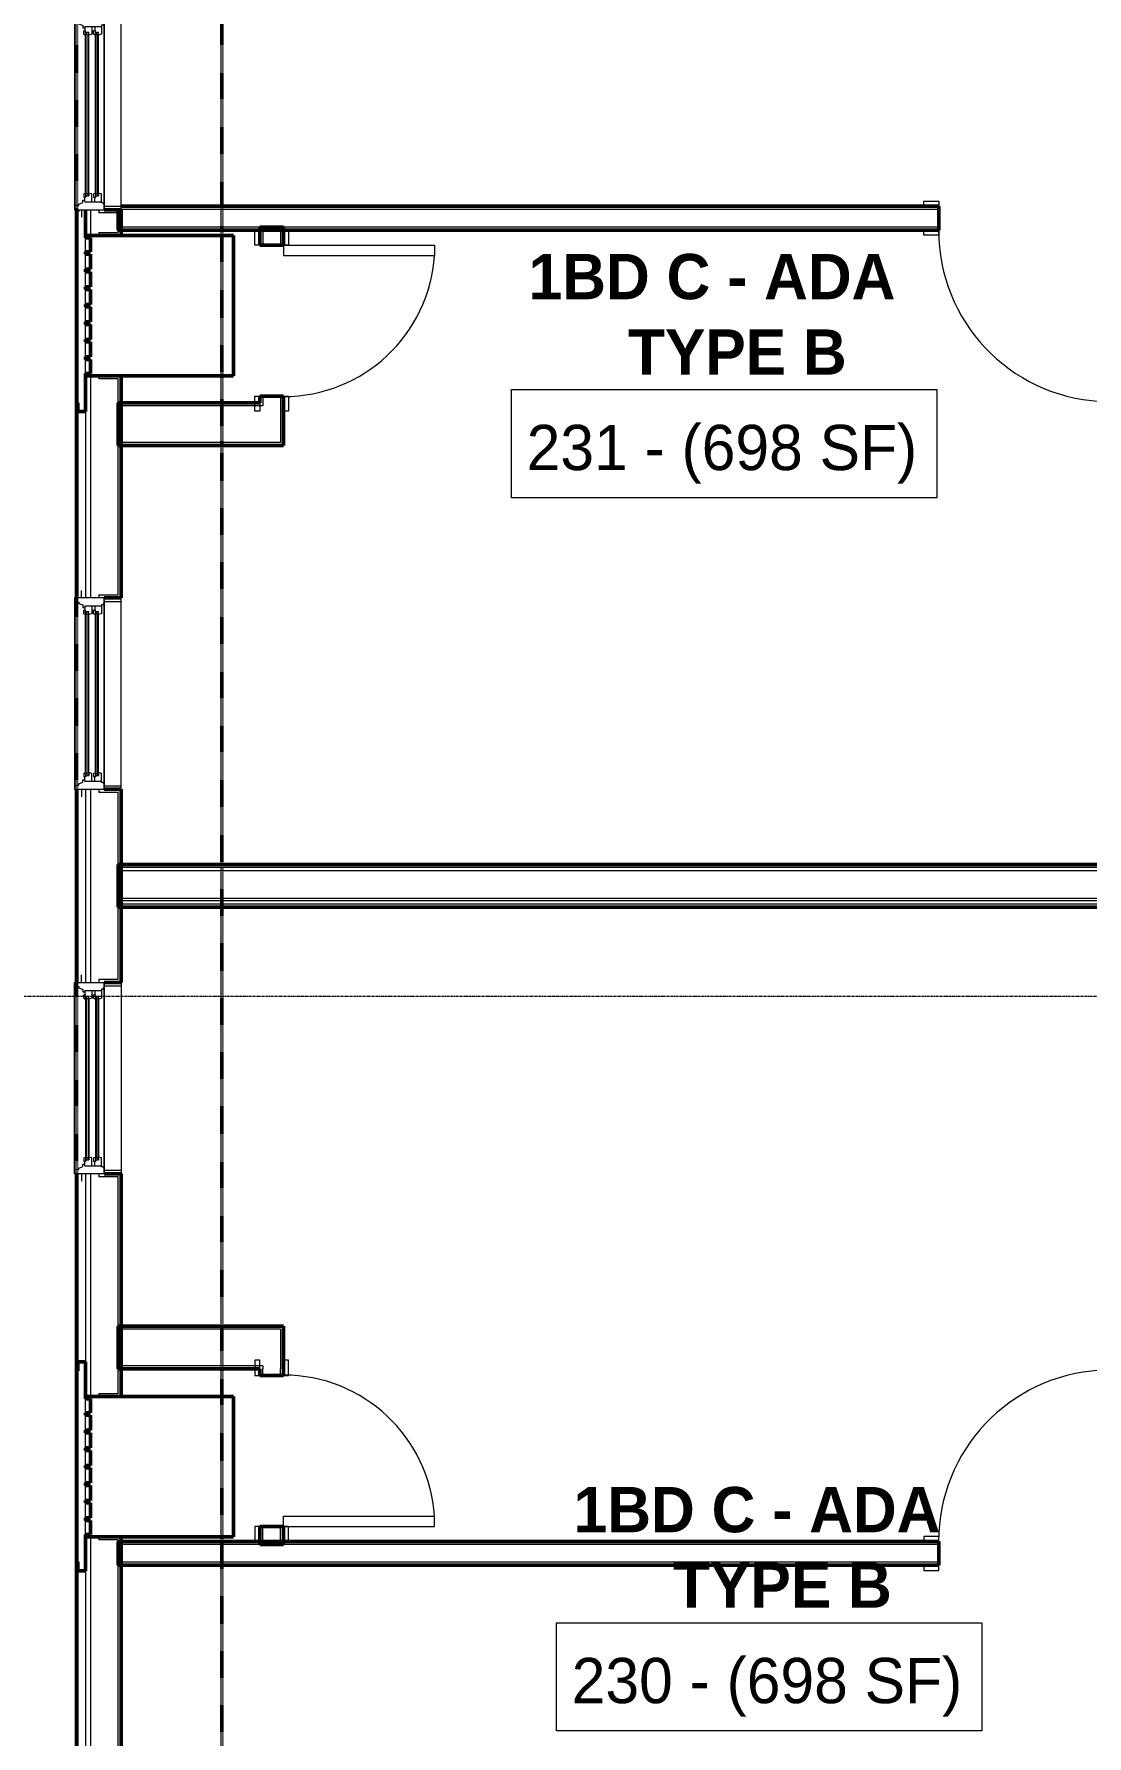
# Model space of a CAD drawing. Header units: inches. Extents: x -4218 to -1830, y 9767 to 12426.
# Drawn here: x -3869.2 to -3660, y 10669.2 to 11007.5 of the extents above; entities that cross this region are included whole.
import ezdxf

# ---------------------------------------------------------------- set-up
doc = ezdxf.new("R2010")
doc.units = ezdxf.units.IN
doc.header["$MEASUREMENT"] = 0
doc.linetypes.add('Dash 1_16_', pattern=[0.125, 0.0625, -0.0625])
doc.linetypes.add('Grid Line 1_2_', pattern=[0.875, 0.5, -0.125, 0.125, -0.125])
for name, color, linetype, lineweight in [('0-1', 7, 'Continuous', 5), ('0-2', 252, 'Continuous', 9), ('A-AREA-IDEN', 2, 'Continuous', 9), ('A-DOOR-1', 10, 'Continuous', 9), ('A-DOOR-2', 50, 'Continuous', 20), ('A-DOOR-FRAM-1', 50, 'Continuous', 20), ('A-GENM', 5, 'Continuous', 9), ('A-GENM-6', 5, 'Continuous', 50), ('A-GLAZ-1', 151, 'Continuous', 9), ('A-GLAZ-2', 151, 'Continuous', 20), ('A-GLAZ-3', 151, 'Continuous', 50), ('A-WALL', 113, 'Continuous', 13), ('A-WALL-1', 7, 'Continuous', 50), ('A-WALL-2', 250, 'Continuous', 13), ('A-WALL-8', 113, 'Continuous', 50), ('C-PROP-LINE-1', 91, 'Dash 1_16_', 50), ('I-WALL-1', 7, 'Continuous', 50), ('S-GRID-1', 1, 'Grid Line 1_2_', 9)]:
    doc.layers.add(name, color=color, linetype=linetype, lineweight=lineweight)
doc.styles.add('Century Gothic', font='ufonts.com_century-gothic.ttf', dxfattribs={"height": 9})
doc.styles.add('Century Gothic_B', font='GOTHICB.TTF', dxfattribs={"height": 9})

# ---------------------------------------------------------------- blocks, each defined once
blk = doc.blocks.new('SWING - SINGLE - FLUSH - 2-10 x 6-8 - PRIVACY-3199405-BACKGROUND - 2ND FLOOR')
at = {"layer": 'A-DOOR-1'}
blk.add_arc((17, -2.38), 34.07, 180, 266.6343, dxfattribs=at)
at = {"layer": 'A-DOOR-2'}
for p, q in [((15, -2.38), (15, -36.38)), ((17, -2.38), (15, -2.38)), ((17, -2.38), (17, -36.38)), ((17, -36.38), (15, -36.38))]:
    blk.add_line(p, q, dxfattribs=at)
at = {"layer": 'A-DOOR-FRAM-1'}
for p, q in [((-20, 2.37), (-20, 3.37)), ((-20, 3.37), (-17, 3.37)), ((-17, 2.37), (-20, 2.37)), ((-17, 3.37), (-17, 2.37)), ((17, 2.37), (17, 3.37)), ((17, 3.37), (20, 3.37)), ((20, 2.37), (17, 2.37)), ((20, 3.37), (20, 2.37)), ((-20, -2.38), (-17, -2.38)), ((-20, -3.38), (-20, -2.38)), ((-17, -3.38), (-20, -3.38)), ((-17, -2.38), (-17, -3.38)), ((17, -2.38), (20, -2.38)), ((17, -3.38), (17, -2.38)), ((20, -3.38), (17, -3.38)), ((20, -2.38), (20, -3.38))]:
    blk.add_line(p, q, dxfattribs=at)
blk = doc.blocks.new('SWING - SINGLE - FLUSH - 2-10 x 6-8 - PRIVACY-3199407-BACKGROUND - 2ND FLOOR')
at = {"layer": 'A-DOOR-1'}
blk.add_arc((17, 2.37), 34.07, 93.3657, 180, dxfattribs=at)
at = {"layer": 'A-DOOR-2'}
for p, q in [((15, 2.37), (15, 36.38)), ((17, 36.38), (15, 36.38)), ((17, 2.37), (17, 36.38)), ((17, 2.37), (15, 2.37))]:
    blk.add_line(p, q, dxfattribs=at)
at = {"layer": 'A-DOOR-FRAM-1'}
for p, q in [((-17, 3.37), (-20, 3.37)), ((-20, 3.37), (-20, 2.37)), ((-20, 2.37), (-17, 2.37)), ((-17, 2.37), (-17, 3.37)), ((20, 3.37), (17, 3.37)), ((17, 3.37), (17, 2.37)), ((17, 2.37), (20, 2.37)), ((20, 2.37), (20, 3.37)), ((-17, -2.38), (-20, -2.38)), ((-20, -2.38), (-20, -3.38)), ((-20, -3.38), (-17, -3.38)), ((-17, -3.38), (-17, -2.38)), ((20, -2.38), (17, -2.38)), ((17, -2.38), (17, -3.38)), ((17, -3.38), (20, -3.38)), ((20, -3.38), (20, -2.38))]:
    blk.add_line(p, q, dxfattribs=at)
blk = doc.blocks.new('SWING - SINGLE - FLUSH - 30_ x 80_ - MAGIC PAK DOOR - ACOUSTICAL SEAL-3199411-BACKGROUND - 2ND FLOOR')
at = {"layer": 'A-DOOR-1'}
blk.add_arc((15, -2.375), 30.067, 180, 266.18593, dxfattribs=at)
at = {"layer": 'A-DOOR-2'}
for p, q in [((13, -2.375), (13, -32.375)), ((15, -2.375), (13, -2.375)), ((15, -2.375), (15, -32.375)), ((15, -32.375), (13, -32.375))]:
    blk.add_line(p, q, dxfattribs=at)
at = {"layer": 'A-DOOR-FRAM-1'}
for p, q in [((-18, 2.375), (-18, 3.375)), ((-18, 3.375), (-15, 3.375)), ((-15, 2.375), (-18, 2.375)), ((-15, 3.375), (-15, 2.375)), ((15, 2.375), (15, 3.375)), ((15, 3.375), (18, 3.375)), ((18, 2.375), (15, 2.375)), ((18, 3.375), (18, 2.375)), ((-18, -2.375), (-15, -2.375)), ((-18, -3.375), (-18, -2.375)), ((-15, -3.375), (-18, -3.375)), ((-15, -2.375), (-15, -3.375)), ((15, -2.375), (18, -2.375)), ((15, -3.375), (15, -2.375)), ((18, -3.375), (15, -3.375)), ((18, -2.375), (18, -3.375))]:
    blk.add_line(p, q, dxfattribs=at)
blk = doc.blocks.new('SWING - SINGLE - FLUSH - 30_ x 80_ - MAGIC PAK DOOR - ACOUSTICAL SEAL-3199413-BACKGROUND - 2ND FLOOR')
at = {"layer": 'A-DOOR-1'}
blk.add_arc((15, 2.375), 30.067, 93.81407, 180, dxfattribs=at)
at = {"layer": 'A-DOOR-2'}
for p, q in [((13, 2.375), (13, 32.375)), ((15, 32.375), (13, 32.375)), ((15, 2.375), (15, 32.375)), ((15, 2.375), (13, 2.375))]:
    blk.add_line(p, q, dxfattribs=at)
at = {"layer": 'A-DOOR-FRAM-1'}
for p, q in [((-15, 3.375), (-18, 3.375)), ((-18, 3.375), (-18, 2.375)), ((-18, 2.375), (-15, 2.375)), ((-15, 2.375), (-15, 3.375)), ((18, 3.375), (15, 3.375)), ((15, 3.375), (15, 2.375)), ((15, 2.375), (18, 2.375)), ((18, 2.375), (18, 3.375)), ((-15, -2.375), (-18, -2.375)), ((-18, -2.375), (-18, -3.375)), ((-18, -3.375), (-15, -3.375)), ((-15, -3.375), (-15, -2.375)), ((18, -2.375), (15, -2.375)), ((15, -2.375), (15, -3.375)), ((15, -3.375), (18, -3.375)), ((18, -3.375), (18, -2.375))]:
    blk.add_line(p, q, dxfattribs=at)
blk = doc.blocks.new('CTR - 1st Phase - Unit Layouts_rvt-1-BACKGROUND - 2ND FLOOR')
at = {"layer": 'A-WALL-1'}
for p, q in [((-3852.47, 10972.63), (-3852.47, 10969.13)), ((-3689.37, 10973.26), (-3851.85, 10973.26)), ((-3689.37, 10968.51), (-3689.37, 10973.26)), ((-3852.47, 10969.13), (-3852.47, 10968.51)), ((-3852.47, 10968.51), (-3689.37, 10968.51)), ((-3823.7, 10969.13), (-3824.32, 10969.13)), ((-3824.32, 10969.13), (-3824.32, 10965.51)), ((-3820.2, 10969.13), (-3823.7, 10969.13)), ((-3819.57, 10969.13), (-3820.2, 10969.13)), ((-3819.57, 10965.51), (-3819.57, 10969.13)), ((-3824.32, 10965.51), (-3819.57, 10965.51)), ((-3819.57, 10935.51), (-3824.32, 10935.51)), ((-3824.32, 10935.51), (-3824.32, 10934.21)), ((-3819.57, 10934.21), (-3819.57, 10935.51)), ((-3824.32, 10742.17), (-3824.32, 10740.87)), ((-3819.57, 10740.87), (-3819.57, 10742.17)), ((-3824.32, 10740.87), (-3819.57, 10740.87)), ((-3824.32, 10710.87), (-3824.32, 10707.25)), ((-3819.57, 10710.87), (-3824.32, 10710.87)), ((-3819.57, 10707.25), (-3819.57, 10710.87)), ((-3689.37, 10707.87), (-3852.47, 10707.87)), ((-3852.47, 10707.87), (-3852.47, 10707.25)), ((-3852.47, 10707.25), (-3852.47, 10703.75)), ((-3824.32, 10707.25), (-3823.7, 10707.25)), ((-3823.7, 10707.25), (-3820.2, 10707.25)), ((-3820.2, 10707.25), (-3819.57, 10707.25)), ((-3689.37, 10703.12), (-3689.37, 10707.87)), ((-3852.47, 10703.75), (-3852.47, 10703.12)), ((-3852.47, 10703.12), (-3689.37, 10703.12))]:
    blk.add_line(p, q, dxfattribs=at)
at = {"layer": 'A-WALL-2'}
for p, q in [((-3851.85, 10972.63), (-3851.85, 10969.13)), ((-3689.37, 10972.63), (-3851.85, 10972.63)), ((-3689.37, 10969.13), (-3851.85, 10969.13)), ((-3820.2, 10968.51), (-3823.7, 10968.51)), ((-3823.7, 10968.51), (-3823.7, 10965.51)), ((-3820.2, 10968.51), (-3820.2, 10965.51)), ((-3823.7, 10935.51), (-3823.7, 10934.21)), ((-3823.7, 10934.21), (-3823.7, 10933.58)), ((-3820.2, 10935.51), (-3820.2, 10934.21)), ((-3820.2, 10934.21), (-3820.2, 10933.58)), ((-3823.7, 10933.58), (-3852.47, 10933.58)), ((-3820.2, 10933.58), (-3820.2, 10926.33)), ((-3820.2, 10926.33), (-3852.47, 10926.33)), ((-3820.2, 10750.04), (-3852.47, 10750.04)), ((-3820.2, 10750.04), (-3820.2, 10742.79)), ((-3823.7, 10742.79), (-3852.47, 10742.79)), ((-3823.7, 10742.79), (-3823.7, 10742.17)), ((-3823.7, 10740.87), (-3823.7, 10742.17)), ((-3820.2, 10742.79), (-3820.2, 10742.17)), ((-3820.2, 10740.87), (-3820.2, 10742.17)), ((-3823.7, 10707.87), (-3823.7, 10710.87)), ((-3820.2, 10707.87), (-3820.2, 10710.87)), ((-3851.85, 10707.25), (-3851.85, 10703.75)), ((-3689.37, 10707.25), (-3851.85, 10707.25)), ((-3823.7, 10707.87), (-3820.2, 10707.87)), ((-3689.37, 10703.75), (-3851.85, 10703.75))]:
    blk.add_line(p, q, dxfattribs=at)
at = {"layer": 'I-WALL-1'}
for p, q in [((-3824.32, 10934.21), (-3852.47, 10934.21)), ((-3852.47, 10934.21), (-3852.47, 10925.71)), ((-3819.57, 10926.33), (-3819.57, 10934.21)), ((-3852.47, 10925.71), (-3819.57, 10925.71)), ((-3819.57, 10925.71), (-3819.57, 10926.33)), ((-3819.57, 10750.67), (-3852.47, 10750.67)), ((-3852.47, 10750.67), (-3852.47, 10742.17)), ((-3819.57, 10750.04), (-3819.57, 10750.67)), ((-3819.57, 10742.17), (-3819.57, 10750.04)), ((-3852.47, 10742.17), (-3824.32, 10742.17))]:
    blk.add_line(p, q, dxfattribs=at)
at = {"layer": '0-2'}
for name, p in [('SWING - SINGLE - FLUSH - 2-10 x 6-8 - PRIVACY-3199405-BACKGROUND - 2ND FLOOR', (-3672.37, 10970.88)), ('SWING - SINGLE - FLUSH - 2-10 x 6-8 - PRIVACY-3199407-BACKGROUND - 2ND FLOOR', (-3672.37, 10705.5))]:
    blk.add_blockref(name, p, dxfattribs=at)
for name, p, rotation in [('SWING - SINGLE - FLUSH - 30_ x 80_ - MAGIC PAK DOOR - ACOUSTICAL SEAL-3199411-BACKGROUND - 2ND FLOOR', (-3821.95, 10950.51), 90.0000000000029), ('SWING - SINGLE - FLUSH - 30_ x 80_ - MAGIC PAK DOOR - ACOUSTICAL SEAL-3199413-BACKGROUND - 2ND FLOOR', (-3821.95, 10725.87), 269.9999999999971)]:
    blk.add_blockref(name, p, dxfattribs=dict(at, rotation=rotation))
blk = doc.blocks.new('CTR - 1st Phase - Common Walls_rvt-1-BACKGROUND - 2ND FLOOR')
at = {"layer": 'A-WALL-2'}
for p, q in [((-3487.3, 10841.81), (-3852.47, 10841.81)), ((-3487.3, 10841.19), (-3852.47, 10841.19)), ((-3487.3, 10835.69), (-3852.47, 10835.69)), ((-3487.3, 10835.19), (-3852.47, 10835.19)), ((-3487.3, 10834.56), (-3852.47, 10834.56))]:
    blk.add_line(p, q, dxfattribs=at)
at = {"layer": 'I-WALL-1'}
for p, q in [((-3607.42, 10842.44), (-3852.47, 10842.44)), ((-3852.47, 10842.44), (-3852.47, 10833.94)), ((-3852.47, 10833.94), (-3607.42, 10833.94))]:
    blk.add_line(p, q, dxfattribs=at)
blk = doc.blocks.new('Window-Double_Hung-Andersen-400_Series-Tilt_Wash - DOUBLE HUNG - REVERSE COTTAGE - 2ND FLOOR-2888385-BACKGROUND - 2ND FLOOR')
at = {"layer": 'A-GLAZ-1'}
for p, q in [((-16.29, 2.5), (-15.7, 2.5)), ((-16.29, 2.12), (-15.7, 2.12)), ((-16.29, 0.56), (-15.7, 0.56)), ((-16.29, 0.19), (-15.7, 0.19)), ((-15.82, 2.5), (-15.82, 2.12)), ((-15.82, 0.56), (-15.82, 0.19)), ((-15.7, 2.62), (15.7, 2.62)), ((-15.7, 2.5), (15.7, 2.5)), ((-15.7, 2.12), (15.7, 2.12)), ((-15.7, 2), (15.7, 2)), ((-15.7, 0.69), (15.7, 0.69)), ((-15.7, 0.56), (15.7, 0.56)), ((-15.7, 0.19), (15.7, 0.19)), ((-15.7, 0.06), (15.7, 0.06)), ((16.29, 2.5), (15.7, 2.5)), ((16.29, 2.12), (15.7, 2.12)), ((16.29, 0.56), (15.7, 0.56)), ((16.29, 0.19), (15.7, 0.19)), ((15.82, 2.5), (15.82, 2.12)), ((15.82, 0.56), (15.82, 0.19)), ((-19.01, -3.94), (-19.01, -2.44)), ((-19.01, -2.44), (-18.95, -2.44)), ((18.95, -1.06), (-18.95, -1.06)), ((-18.95, -1.06), (-18.95, -4.44)), ((-18.32, -1.06), (-18.32, -4.44)), ((18.32, -1.06), (18.32, -4.44)), ((18.95, -4.44), (18.95, -1.06)), ((18.95, -2.44), (19.01, -2.44)), ((19.01, -2.44), (19.01, -3.94)), ((-18.95, -3.94), (-19.01, -3.94)), ((-18.95, -4.44), (18.95, -4.44)), ((19.01, -3.94), (18.95, -3.94))]:
    blk.add_line(p, q, dxfattribs=at)
at = {"layer": 'A-GLAZ-2'}
for p, q in [((-19.01, 3.44), (-20.51, 3.44)), ((19.01, 4.81), (-19.01, 4.81)), ((-19.01, 4.81), (-19.01, -1.06)), ((-18.2, 4.81), (-18.2, 4)), ((-18.2, 4), (-17.92, 4)), ((-17.92, 4), (-17.61, 3.19)), ((17.92, 4), (17.61, 3.19)), ((18.2, 4), (17.92, 4)), ((18.2, 4.81), (18.2, 4)), ((19.01, -1.06), (19.01, 4.81)), ((19.01, 3.44), (20.51, 3.44)), ((-17.61, 3.19), (-17.14, 3.19)), ((-17.42, 2.75), (-16.57, 2.75)), ((-17.42, 2.75), (-17.42, -0.56)), ((-17.42, 1.37), (-15.86, 1.37)), ((-17.42, 0.81), (-16.57, 0.81)), ((-17.14, 3.19), (-17.14, 2.75)), ((-15.86, 2.97), (-16.57, 2.97)), ((-16.57, 2.62), (-16.57, 2.97)), ((-15.7, 2.62), (-16.57, 2.62)), ((-15.86, 1.03), (-16.57, 1.03)), ((-16.57, 0.69), (-16.57, 1.03)), ((-15.7, 0.69), (-16.57, 0.69)), ((-16.29, 2.62), (-16.29, 2)), ((-15.7, 2), (-16.29, 2)), ((-16.29, 0.69), (-16.29, 0.06)), ((-15.7, 0.06), (-16.29, 0.06)), ((-15.86, 2.97), (-15.7, 2.62)), ((-15.86, 1.37), (-15.7, 2)), ((-15.86, 1.03), (-15.7, 0.69)), ((-15.86, -0.56), (-15.7, 0.06)), ((15.86, 2.97), (15.7, 2.62)), ((15.7, 2.62), (16.57, 2.62)), ((15.7, 2), (16.29, 2)), ((15.86, 1.37), (15.7, 2)), ((15.86, 1.03), (15.7, 0.69)), ((15.7, 0.69), (16.57, 0.69)), ((15.7, 0.06), (16.29, 0.06)), ((15.86, -0.56), (15.7, 0.06)), ((15.86, 2.97), (16.57, 2.97)), ((17.42, 1.37), (15.86, 1.37)), ((15.86, 1.03), (16.57, 1.03)), ((16.29, 2.62), (16.29, 2)), ((16.29, 0.69), (16.29, 0.06)), ((16.57, 2.62), (16.57, 2.97)), ((17.42, 2.75), (16.57, 2.75)), ((16.57, 0.69), (16.57, 1.03)), ((17.42, 0.81), (16.57, 0.81)), ((17.14, 3.19), (17.14, 2.75)), ((17.61, 3.19), (17.14, 3.19)), ((17.42, 2.75), (17.42, -0.56)), ((-19.01, -1.06), (19.01, -1.06)), ((-17.67, -0.78), (-18, -1.06)), ((-17.67, -0.78), (-17.67, -0.56)), ((-17.67, -0.56), (-15.86, -0.56)), ((17.67, -0.56), (15.86, -0.56)), ((17.67, -0.78), (17.67, -0.56)), ((17.67, -0.78), (18, -1.06))]:
    blk.add_line(p, q, dxfattribs=at)
blk = doc.blocks.new('Window-Double_Hung-Andersen-400_Series-Tilt_Wash - DOUBLE HUNG - REVERSE COTTAGE - 2ND FLOOR-V180-BACKGROUND - 2ND FLOOR')
at = {"layer": 'A-GLAZ-1'}
for p, q in [((-16.29, 2.5), (-15.7, 2.5)), ((-16.29, 2.12), (-15.7, 2.12)), ((-16.29, 0.56), (-15.7, 0.56)), ((-16.29, 0.19), (-15.7, 0.19)), ((-15.82, 2.5), (-15.82, 2.12)), ((-15.82, 0.56), (-15.82, 0.19)), ((-15.7, 2.62), (15.7, 2.62)), ((-15.7, 2.5), (15.7, 2.5)), ((-15.7, 2.12), (15.7, 2.12)), ((-15.7, 2), (15.7, 2)), ((-15.7, 0.69), (15.7, 0.69)), ((-15.7, 0.56), (15.7, 0.56)), ((-15.7, 0.19), (15.7, 0.19)), ((-15.7, 0.06), (15.7, 0.06)), ((16.29, 2.5), (15.7, 2.5)), ((16.29, 2.12), (15.7, 2.12)), ((16.29, 0.56), (15.7, 0.56)), ((16.29, 0.19), (15.7, 0.19)), ((15.82, 2.5), (15.82, 2.12)), ((15.82, 0.56), (15.82, 0.19)), ((-19.01, -3.81), (-19.01, -2.44)), ((-19.01, -2.44), (-18.95, -2.44)), ((18.95, -1.06), (-18.95, -1.06)), ((-18.95, -1.06), (-18.95, -4.44)), ((-18.32, -1.06), (-18.32, -4.44)), ((18.32, -1.06), (18.32, -4.44)), ((18.95, -4.44), (18.95, -1.06)), ((18.95, -2.44), (19.01, -2.44)), ((19.01, -2.44), (19.01, -3.94)), ((-19.01, -3.94), (-19.01, -3.81)), ((-18.95, -4.44), (18.95, -4.44)), ((19.01, -3.94), (18.95, -3.94))]:
    blk.add_line(p, q, dxfattribs=at)
at = {"layer": 'A-GLAZ-2'}
for p, q in [((-19.01, 3.44), (-20.51, 3.44)), ((19.01, 4.81), (-19.01, 4.81)), ((-19.01, 4.81), (-19.01, -1.06)), ((-18.2, 4.81), (-18.2, 4)), ((-18.2, 4), (-17.92, 4)), ((-17.92, 4), (-17.61, 3.19)), ((17.92, 4), (17.61, 3.19)), ((18.2, 4), (17.92, 4)), ((18.2, 4.81), (18.2, 4)), ((19.01, -1.06), (19.01, 4.81)), ((19.01, 3.44), (20.51, 3.44)), ((-17.61, 3.19), (-17.14, 3.19)), ((-17.42, 2.75), (-16.57, 2.75)), ((-17.42, 2.75), (-17.42, -0.56)), ((-17.42, 1.37), (-15.86, 1.37)), ((-17.42, 0.81), (-16.57, 0.81)), ((-17.14, 3.19), (-17.14, 2.75)), ((-15.86, 2.97), (-16.57, 2.97)), ((-16.57, 2.62), (-16.57, 2.97)), ((-15.7, 2.62), (-16.57, 2.62)), ((-15.86, 1.03), (-16.57, 1.03)), ((-16.57, 0.69), (-16.57, 1.03)), ((-15.7, 0.69), (-16.57, 0.69)), ((-16.29, 2.62), (-16.29, 2)), ((-15.7, 2), (-16.29, 2)), ((-16.29, 0.69), (-16.29, 0.06)), ((-15.7, 0.06), (-16.29, 0.06)), ((-15.86, 2.97), (-15.7, 2.62)), ((-15.86, 1.37), (-15.7, 2)), ((-15.86, 1.03), (-15.7, 0.69)), ((-15.86, -0.56), (-15.7, 0.06)), ((15.86, 2.97), (15.7, 2.62)), ((15.7, 2.62), (16.57, 2.62)), ((15.7, 2), (16.29, 2)), ((15.86, 1.37), (15.7, 2)), ((15.86, 1.03), (15.7, 0.69)), ((15.7, 0.69), (16.57, 0.69)), ((15.7, 0.06), (16.29, 0.06)), ((15.86, -0.56), (15.7, 0.06)), ((15.86, 2.97), (16.57, 2.97)), ((17.42, 1.37), (15.86, 1.37)), ((15.86, 1.03), (16.57, 1.03)), ((16.29, 2.62), (16.29, 2)), ((16.29, 0.69), (16.29, 0.06)), ((16.57, 2.62), (16.57, 2.97)), ((17.42, 2.75), (16.57, 2.75)), ((16.57, 0.69), (16.57, 1.03)), ((17.42, 0.81), (16.57, 0.81)), ((17.14, 3.19), (17.14, 2.75)), ((17.61, 3.19), (17.14, 3.19)), ((17.42, 2.75), (17.42, -0.56)), ((-19.01, -1.06), (19.01, -1.06)), ((-17.67, -0.78), (-18, -1.06)), ((-17.67, -0.78), (-17.67, -0.56)), ((-17.67, -0.56), (-15.86, -0.56)), ((17.67, -0.56), (15.86, -0.56)), ((17.67, -0.78), (17.67, -0.56)), ((17.67, -0.78), (18, -1.06))]:
    blk.add_line(p, q, dxfattribs=at)
blk = doc.blocks.new('Window-Double_Hung-Andersen-400_Series-Tilt_Wash - DOUBLE HUNG - REVERSE COTTAGE - 2ND FLOOR-2888466-BACKGROUND - 2ND FLOOR')
at = {"layer": 'A-GLAZ-1'}
for p, q in [((-19.01, 2.44), (-19.01, 3.94)), ((-19.01, 3.94), (-18.95, 3.94)), ((-18.95, 4.44), (18.95, 4.44)), ((-18.95, 1.06), (-18.95, 4.44)), ((-18.32, 1.06), (-18.32, 4.44)), ((18.32, 1.06), (18.32, 4.44)), ((18.95, 4.44), (18.95, 1.06)), ((18.95, 3.94), (19.01, 3.94)), ((19.01, 3.94), (19.01, 2.44)), ((-18.95, 2.44), (-19.01, 2.44)), ((18.95, 1.06), (-18.95, 1.06)), ((19.01, 2.44), (18.95, 2.44)), ((-16.29, -0.19), (-15.7, -0.19)), ((-16.29, -0.56), (-15.7, -0.56)), ((-16.29, -2.13), (-15.7, -2.13)), ((-16.29, -2.5), (-15.7, -2.5)), ((-15.82, -0.56), (-15.82, -0.19)), ((-15.82, -2.5), (-15.82, -2.13)), ((-15.7, -0.06), (15.7, -0.06)), ((-15.7, -0.19), (15.7, -0.19)), ((-15.7, -0.56), (15.7, -0.56)), ((-15.7, -0.69), (15.7, -0.69)), ((-15.7, -2), (15.7, -2)), ((-15.7, -2.13), (15.7, -2.13)), ((-15.7, -2.5), (15.7, -2.5)), ((-15.7, -2.63), (15.7, -2.63)), ((16.29, -0.19), (15.7, -0.19)), ((16.29, -0.56), (15.7, -0.56)), ((16.29, -2.13), (15.7, -2.13)), ((16.29, -2.5), (15.7, -2.5)), ((15.82, -0.56), (15.82, -0.19)), ((15.82, -2.5), (15.82, -2.13))]:
    blk.add_line(p, q, dxfattribs=at)
at = {"layer": 'A-GLAZ-2'}
for p, q in [((-19.01, 1.06), (19.01, 1.06)), ((-19.01, -4.81), (-19.01, 1.06)), ((-17.67, 0.78), (-18, 1.06)), ((-17.67, 0.78), (-17.67, 0.56)), ((-17.67, 0.56), (-15.86, 0.56)), ((-17.42, -2.75), (-17.42, 0.56)), ((-15.86, 0.56), (-15.7, -0.06)), ((15.86, 0.56), (15.7, -0.06)), ((17.67, 0.56), (15.86, 0.56)), ((17.42, -2.75), (17.42, 0.56)), ((17.67, 0.78), (18, 1.06)), ((17.67, 0.78), (17.67, 0.56)), ((19.01, 1.06), (19.01, -4.81)), ((-17.92, -4), (-17.61, -3.19)), ((-17.61, -3.19), (-17.14, -3.19)), ((-17.42, -0.81), (-16.57, -0.81)), ((-17.42, -1.38), (-15.86, -1.38)), ((-17.42, -2.75), (-16.57, -2.75)), ((-17.14, -3.19), (-17.14, -2.75)), ((-16.57, -0.69), (-16.57, -1.03)), ((-15.7, -0.69), (-16.57, -0.69)), ((-15.86, -1.03), (-16.57, -1.03)), ((-16.57, -2.63), (-16.57, -2.97)), ((-15.7, -2.63), (-16.57, -2.63)), ((-15.86, -2.97), (-16.57, -2.97)), ((-16.29, -0.69), (-16.29, -0.06)), ((-15.7, -0.06), (-16.29, -0.06)), ((-16.29, -2.63), (-16.29, -2)), ((-15.7, -2), (-16.29, -2)), ((-15.86, -1.03), (-15.7, -0.69)), ((-15.86, -1.38), (-15.7, -2)), ((-15.86, -2.97), (-15.7, -2.63)), ((15.7, -0.06), (16.29, -0.06)), ((15.86, -1.03), (15.7, -0.69)), ((15.7, -0.69), (16.57, -0.69)), ((15.86, -1.38), (15.7, -2)), ((15.7, -2), (16.29, -2)), ((15.86, -2.97), (15.7, -2.63)), ((15.7, -2.63), (16.57, -2.63)), ((15.86, -1.03), (16.57, -1.03)), ((17.42, -1.38), (15.86, -1.38)), ((15.86, -2.97), (16.57, -2.97)), ((16.29, -0.69), (16.29, -0.06)), ((16.29, -2.63), (16.29, -2)), ((16.57, -0.69), (16.57, -1.03)), ((17.42, -0.81), (16.57, -0.81)), ((16.57, -2.63), (16.57, -2.97)), ((17.42, -2.75), (16.57, -2.75)), ((17.14, -3.19), (17.14, -2.75)), ((17.61, -3.19), (17.14, -3.19)), ((17.92, -4), (17.61, -3.19)), ((-19.01, -3.44), (-20.51, -3.44)), ((19.01, -4.81), (-19.01, -4.81)), ((-18.2, -4), (-17.92, -4)), ((-18.2, -4.81), (-18.2, -4)), ((18.2, -4), (17.92, -4)), ((18.2, -4.81), (18.2, -4)), ((19.01, -3.44), (20.51, -3.44))]:
    blk.add_line(p, q, dxfattribs=at)
blk = doc.blocks.new('V-Series_EWC4_SPVU_RFA_2015 - 2ND AND 3RD FLOOR-2226480-BACKGROUND - 2ND FLOOR')
at = {"layer": 'A-GENM'}
for p, q in [((-3858.97, 11732.03), (-3858.97, 11734.83)), ((-3858.97, 11728.55), (-3858.97, 11731.53)), ((-3858.97, 11725.06), (-3858.97, 11728.05)), ((-3858.97, 11721.58), (-3858.97, 11724.56)), ((-3858.97, 11718.09), (-3858.97, 11721.08)), ((-3858.97, 11714.61), (-3858.97, 11717.59)), ((-3858.97, 11711.12), (-3858.97, 11714.11)), ((-3858.97, 11707.83), (-3858.97, 11710.62))]:
    blk.add_line(p, q, dxfattribs=at)
at = {"layer": 'A-GENM-6'}
for p, q in [((-3829.54, 11735.26), (-3858.97, 11735.26)), ((-3858.97, 11735.26), (-3858.97, 11734.83)), ((-3858.97, 11734.83), (-3857.97, 11734.83)), ((-3857.97, 11734.83), (-3857.97, 11732.03)), ((-3829.54, 11707.39), (-3829.54, 11735.26)), ((-3857.97, 11732.03), (-3858.97, 11732.03)), ((-3858.97, 11732.03), (-3858.97, 11731.53)), ((-3858.97, 11731.53), (-3857.97, 11731.53)), ((-3857.97, 11731.53), (-3857.97, 11728.55)), ((-3857.97, 11728.55), (-3858.97, 11728.55)), ((-3858.97, 11728.55), (-3858.97, 11728.05)), ((-3858.97, 11728.05), (-3857.97, 11728.05)), ((-3857.97, 11728.05), (-3857.97, 11725.06)), ((-3857.97, 11725.06), (-3858.97, 11725.06)), ((-3858.97, 11725.06), (-3858.97, 11724.56)), ((-3858.97, 11724.56), (-3857.97, 11724.56)), ((-3857.97, 11724.56), (-3857.97, 11721.58)), ((-3857.97, 11721.58), (-3858.97, 11721.58)), ((-3858.97, 11721.58), (-3858.97, 11721.08)), ((-3858.97, 11721.08), (-3857.97, 11721.08)), ((-3857.97, 11721.08), (-3857.97, 11718.09)), ((-3857.97, 11718.09), (-3858.97, 11718.09)), ((-3858.97, 11718.09), (-3858.97, 11717.59)), ((-3858.97, 11717.59), (-3857.97, 11717.59)), ((-3857.97, 11717.59), (-3857.97, 11714.61)), ((-3857.97, 11714.61), (-3858.97, 11714.61)), ((-3858.97, 11714.61), (-3858.97, 11714.11)), ((-3858.97, 11714.11), (-3857.97, 11714.11)), ((-3857.97, 11714.11), (-3857.97, 11711.12)), ((-3857.97, 11711.12), (-3858.97, 11711.12)), ((-3858.97, 11711.12), (-3858.97, 11710.62)), ((-3858.97, 11710.62), (-3857.97, 11710.62)), ((-3857.97, 11710.62), (-3857.97, 11707.83)), ((-3857.97, 11707.83), (-3858.97, 11707.83)), ((-3858.97, 11707.83), (-3858.97, 11707.39)), ((-3858.97, 11707.39), (-3829.54, 11707.39))]:
    blk.add_line(p, q, dxfattribs=at)
blk = doc.blocks.new('Perforated Panel at Magic-Pak - hvac panel - 2nd floor 2-2702973-BACKGROUND - 2ND FLOOR')
at = {"layer": 'A-GLAZ-3'}
for p, q in [((19.01, 4.44), (-19.01, 4.44)), ((-19.01, 4.44), (-19.01, 4.37)), ((-19.01, 4.37), (19.01, 4.37)), ((19.01, 4.37), (19.01, 4.44))]:
    blk.add_line(p, q, dxfattribs=at)
blk = doc.blocks.new('Family - ___-2835860-BACKGROUND - 2ND FLOOR')
at = {"layer": 'C-PROP-LINE-1'}
blk.add_line((-3860.72, 9980.19), (-3860.72, 11434.39), dxfattribs=at)
blk = doc.blocks.new('Family - ___-2835903-BACKGROUND - 2ND FLOOR')
at = {"layer": 'C-PROP-LINE-1'}
blk.add_line((-3831.82, 10009.09), (-3831.82, 12089.69), dxfattribs=at)
blk = doc.blocks.new('Family - ___-2835932-BACKGROUND - 2ND FLOOR')
at = {"layer": 'C-PROP-LINE-1'}
blk.add_line((-3860.72, 9980.19), (-3860.72, 12118.59), dxfattribs=at)

msp = doc.modelspace()

# ---------------------------------------------------------------- linework, layer by layer
at = {"layer": 'A-AREA-IDEN', "flags": 128}
for points in [[(-3774.28, 10936.82), (-3689.78, 10936.82), (-3689.78, 10915.32), (-3774.28, 10915.32)], [(-3765.33, 10691.72), (-3680.83, 10691.72), (-3680.83, 10670.23), (-3765.33, 10670.23)]]:
    msp.add_lwpolyline(points, close=True, dxfattribs=at)
at = {"layer": 'A-WALL'}
for p, q in [((-3857.97, 10972.59), (-3857.97, 10967.45)), ((-3856.29, 10972.59), (-3856.29, 10971.97)), ((-3852.47, 10971.97), (-3856.29, 10971.97)), ((-3852.47, 10968.08), (-3852.47, 10971.97)), ((-3856.29, 10968.08), (-3856.29, 10967.45)), ((-3856.29, 10968.08), (-3852.47, 10968.08)), ((-3857.97, 10939.58), (-3857.97, 10895.41)), ((-3856.29, 10939.58), (-3856.29, 10938.95)), ((-3852.47, 10938.95), (-3856.29, 10938.95)), ((-3852.47, 10896.04), (-3852.47, 10938.95)), ((-3860.47, 10932.44), (-3860.47, 10895.41)), ((-3858.97, 10932.44), (-3858.97, 10895.41)), ((-3856.29, 10896.04), (-3856.29, 10895.41)), ((-3856.29, 10896.04), (-3852.47, 10896.04)), ((-3860.47, 10857.39), (-3860.47, 10818.99)), ((-3858.97, 10857.39), (-3858.97, 10818.99)), ((-3857.97, 10857.39), (-3857.97, 10818.99)), ((-3856.29, 10857.39), (-3856.29, 10856.77)), ((-3852.47, 10856.77), (-3856.29, 10856.77)), ((-3852.47, 10819.61), (-3852.47, 10856.77)), ((-3856.29, 10819.61), (-3856.29, 10818.99)), ((-3856.29, 10819.61), (-3852.47, 10819.61)), ((-3860.47, 10780.97), (-3860.47, 10743.56)), ((-3858.97, 10780.97), (-3858.97, 10743.56)), ((-3857.97, 10780.97), (-3857.97, 10736.68)), ((-3856.29, 10780.97), (-3856.29, 10780.34)), ((-3852.47, 10780.34), (-3856.29, 10780.34)), ((-3852.47, 10737.3), (-3852.47, 10780.34)), ((-3856.29, 10737.3), (-3856.29, 10736.68)), ((-3856.29, 10737.3), (-3852.47, 10737.3)), ((-3857.97, 10708.8), (-3857.97, 10665.2)), ((-3856.29, 10708.8), (-3856.29, 10708.18)), ((-3852.47, 10708.18), (-3856.29, 10708.18)), ((-3852.47, 10665.83), (-3852.47, 10708.18)), ((-3860.47, 10702.04), (-3860.47, 10665.2)), ((-3858.97, 10702.04), (-3858.97, 10665.2))]:
    msp.add_line(p, q, dxfattribs=at)
at = {"layer": 'A-WALL-8'}
for p, q in [((-3860.72, 10972.59), (-3860.72, 10972.21)), ((-3860.72, 10972.21), (-3860.47, 10972.21)), ((-3860.47, 10972.21), (-3860.47, 10972.59)), ((-3858.97, 10972.59), (-3858.97, 10967.45)), ((-3851.85, 10972.59), (-3855.22, 10972.59)), ((-3851.85, 10967.45), (-3851.85, 10972.59)), ((-3858.97, 10967.45), (-3851.85, 10967.45)), ((-3851.85, 10939.58), (-3858.97, 10939.58)), ((-3858.97, 10939.58), (-3858.97, 10932.44)), ((-3851.85, 10895.41), (-3851.85, 10939.58)), ((-3860.47, 10934.19), (-3860.72, 10934.19)), ((-3860.72, 10934.19), (-3860.72, 10895.41)), ((-3860.47, 10932.44), (-3860.47, 10934.19)), ((-3858.97, 10932.44), (-3860.47, 10932.44)), ((-3855.22, 10895.41), (-3851.85, 10895.41)), ((-3860.72, 10857.39), (-3860.72, 10818.99)), ((-3851.85, 10857.39), (-3855.22, 10857.39)), ((-3851.85, 10818.99), (-3851.85, 10857.39)), ((-3855.22, 10818.99), (-3851.85, 10818.99)), ((-3860.72, 10780.97), (-3860.72, 10741.81)), ((-3851.85, 10780.97), (-3855.22, 10780.97)), ((-3851.85, 10736.68), (-3851.85, 10780.97)), ((-3860.72, 10741.81), (-3860.47, 10741.81)), ((-3860.47, 10741.81), (-3860.47, 10743.56)), ((-3860.47, 10743.56), (-3858.97, 10743.56)), ((-3858.97, 10743.56), (-3858.97, 10736.68)), ((-3858.97, 10736.68), (-3851.85, 10736.68)), ((-3851.85, 10708.8), (-3858.97, 10708.8)), ((-3858.97, 10708.8), (-3858.97, 10702.04)), ((-3851.85, 10665.2), (-3851.85, 10708.8)), ((-3860.47, 10703.79), (-3860.72, 10703.79)), ((-3860.72, 10703.79), (-3860.72, 10665.2)), ((-3860.47, 10702.04), (-3860.47, 10703.79)), ((-3858.97, 10702.04), (-3860.47, 10702.04))]:
    msp.add_line(p, q, dxfattribs=at)
at = {"layer": 'S-GRID-1'}
msp.add_line((-1830.2, 10816.19), (-4168.71, 10816.19), dxfattribs=at)

# ---------------------------------------------------------------- block references
at = {"layer": '0-1'}
for name in ['CTR - 1st Phase - Unit Layouts_rvt-1-BACKGROUND - 2ND FLOOR', 'CTR - 1st Phase - Common Walls_rvt-1-BACKGROUND - 2ND FLOOR']:
    msp.add_blockref(name, (0, 0), dxfattribs=at)
at = {"layer": 'A-GENM'}
for p in [(0, -767.81), (0, -998.59)]:
    msp.add_blockref('V-Series_EWC4_SPVU_RFA_2015 - 2ND AND 3RD FLOOR-2226480-BACKGROUND - 2ND FLOOR', p, dxfattribs=at)
at = {"layer": 'A-GLAZ-1'}
for name, p, rotation in [('Window-Double_Hung-Andersen-400_Series-Tilt_Wash - DOUBLE HUNG - REVERSE COTTAGE - 2ND FLOOR-V180-BACKGROUND - 2ND FLOOR', (-3856.29, 10991.6), 89.99999999999991), ('Perforated Panel at Magic-Pak - hvac panel - 2nd floor 2-2702973-BACKGROUND - 2ND FLOOR', (-3856.29, 10953.2), 89.99999999999991), ('Window-Double_Hung-Andersen-400_Series-Tilt_Wash - DOUBLE HUNG - REVERSE COTTAGE - 2ND FLOOR-2888385-BACKGROUND - 2ND FLOOR', (-3856.29, 10876.4), 89.99999999999991), ('Window-Double_Hung-Andersen-400_Series-Tilt_Wash - DOUBLE HUNG - REVERSE COTTAGE - 2ND FLOOR-2888466-BACKGROUND - 2ND FLOOR', (-3856.29, 10799.98), 269.9999999999999), ('Perforated Panel at Magic-Pak - hvac panel - 2nd floor 2-2702973-BACKGROUND - 2ND FLOOR', (-3856.29, 10722.8), 89.99999999999991)]:
    msp.add_blockref(name, p, dxfattribs=dict(at, rotation=rotation))
at = {"layer": 'C-PROP-LINE-1'}
for name in ['Family - ___-2835860-BACKGROUND - 2ND FLOOR', 'Family - ___-2835932-BACKGROUND - 2ND FLOOR', 'Family - ___-2835903-BACKGROUND - 2ND FLOOR']:
    msp.add_blockref(name, (0, 0), dxfattribs=at)

# ---------------------------------------------------------------- texts
at = {"layer": 'A-AREA-IDEN', "char_height": 9, "attachment_point": 1}
for s, insert, width, style in [('1BD C - ADA', (-3770.9, 10963.79), 93.93, 'Century Gothic_B'), ('TYPE B', (-3751.15, 10948.79), 46.359, 'Century Gothic_B'), ('231 - (698 SF)', (-3771.28, 10929.82), 94.839, 'Century Gothic'), ('1BD C - ADA', (-3761.95, 10718.69), 93.93, 'Century Gothic_B'), ('TYPE B', (-3742.2, 10703.69), 46.359, 'Century Gothic_B'), ('230 - (698 SF)', (-3762.33, 10684.72), 94.839, 'Century Gothic')]:
    msp.add_mtext(s, dxfattribs=dict(at, insert=insert, width=width, style=style))

doc.saveas('drawing.dxf')
